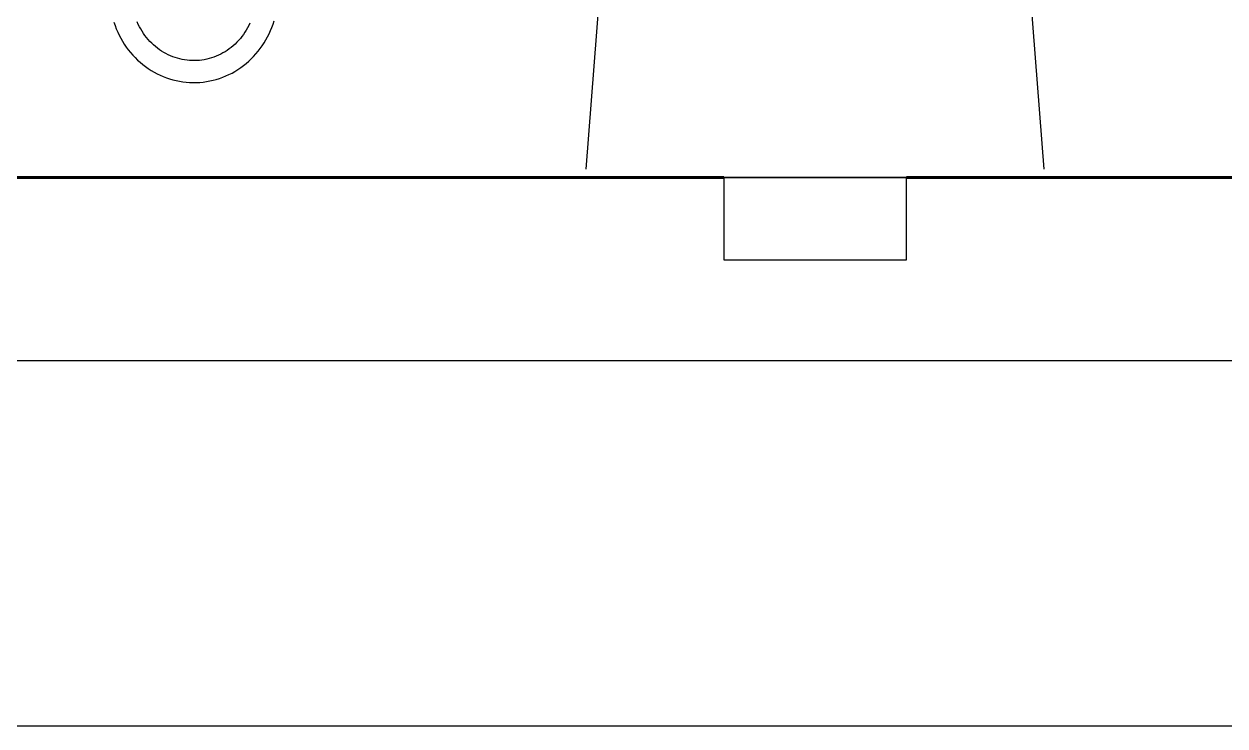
# Model space of a CAD drawing. Header units: metres. Extents: x 15 to 69.3, y -12.4 to 16.4.
# Drawn here: x 27.54 to 28.197, y -0.3 to 0.084 of the extents above; entities that cross this region are included whole.
import ezdxf

# ---------------------------------------------------------------- set-up
doc = ezdxf.new("R2010")
doc.units = ezdxf.units.M
doc.linetypes.add('IMPORT-DASHED2 _4_', pattern=[0.375, 0.25, -0.125])
doc.layers.add('1095_ARQ_BASE_dwg', color=7, linetype='Continuous', lineweight=5, true_color=0x767676)
doc.layers.add('A-FLOR', color=7, linetype='Continuous', lineweight=9, true_color=0x007f00)
for name, color, linetype, lineweight in [('A-ANNO-DIMS', 7, 'Continuous', 5), ('A-ANNO-DIMS-25', 7, 'Continuous', 5), ('A-WALL', 7, 'Continuous', 9), ('KIRYA - PAREDE', 7, 'Continuous', 40), ('KIRYA - PAREDE VISTA', 7, 'Continuous', 15), ('KIRYA - PISO', 7, 'Continuous', 5), ('KIRYA - PROJEÇÃO', 7, 'IMPORT-DASHED2 _4_', 5), ('KIRYA - SQUADRIA', 7, 'Continuous', 5), ('LAYOUT-WC_COZINHA', 7, 'Continuous', 5), ('P-PIPE', 7, 'Continuous', 5), ('P-SANR-FIXT', 7, 'Continuous', 5)]:
    doc.layers.add(name, color=color, linetype=linetype, lineweight=lineweight)
doc.styles.add('Century Gothic_4', font='GOTHIC.TTF', dxfattribs={"height": 0.0375})
doc.dimstyles.new('Setores_1_5_1', dxfattribs={"dimscale": 0.3048, "dimtxt": 0.039156, "dimasz": 0.260417, "dimexe": 0.19685, "dimexo": 0.123031, "dimgap": 0.143537, "dimtad": 1, "dimrnd": 0.01, "dimzin": 0, "dimdsep": 46, "dimtxsty": 'Century Gothic_4', "dimblk1": 'OBLIQUE', "dimblk2": 'OBLIQUE', "dimsah": 1, "dimcen": 0.09, "dimazin": 0, "dimtfac": 1, "dimtdec": 4, "dimtix": 1, "dimtmove": 0, "dimatfit": 3, "dimfxl": 1, "dimtvp": 1, "dimtolj": 1, "dimtzin": 0, "dimarcsym": 2})

# ---------------------------------------------------------------- blocks, each defined once
blk = doc.blocks.new('UT_Bacia com caixa acoplada - UT_Bacia com caixa acoplada-3248018-AA')
at = {"layer": 'P-SANR-FIXT'}
for p, q in [((-12.79045, 0.20658), (-12.80606, 0.00457)), ((-12.55528, 0.00457), (-12.57089, 0.20658))]:
    blk.add_line(p, q, dxfattribs=at)
at = {"layer": 'P-SANR-FIXT', "flags": 128}
blk.add_lwpolyline([(-12.80184, 0), (-12.80174, 0), (-12.80145, 0), (-12.80097, 0), (-12.80029, 0), (-12.79942, 0), (-12.79836, 0), (-12.79712, 0), (-12.79569, 0), (-12.79407, 0), (-12.79227, 0), (-12.7903, 0), (-12.78815, 0), (-12.78582, 0), (-12.78333, 0), (-12.78067, 0), (-12.77786, 0), (-12.77489, 0), (-12.77177, 0), (-12.7685, 0), (-12.76509, 0), (-12.76155, 0), (-12.75787, 0), (-12.75408, 0), (-12.75016, 0), (-12.74614, 0), (-12.74201, 0), (-12.73778, 0), (-12.73346, 0), (-12.72906, 0), (-12.72458, 0), (-12.72003, 0), (-12.71541, 0), (-12.71074, 0), (-12.70603, 0), (-12.70127, 0), (-12.69648, 0), (-12.69166, 0), (-12.68683, 0), (-12.68198, 0), (-12.67714, 0), (-12.6723, 0), (-12.66747, 0), (-12.66266, 0), (-12.65789, 0), (-12.65314, 0), (-12.64845, 0), (-12.6438, 0), (-12.63922, 0), (-12.6347, 0), (-12.63025, 0), (-12.62589, 0), (-12.62161, 0), (-12.61742, 0), (-12.61334, 0), (-12.60937, 0), (-12.60551, 0), (-12.60177, 0), (-12.59815, 0), (-12.59467, 0), (-12.59133, 0), (-12.58813, 0), (-12.58507, 0), (-12.58217, 0), (-12.57943, 0), (-12.57685, 0), (-12.57443, 0), (-12.57219, 0), (-12.57012, 0), (-12.56822, 0), (-12.56651, 0), (-12.56498, 0), (-12.56363, 0), (-12.56247, 0), (-12.5615, 0), (-12.56072, 0), (-12.56013, 0), (-12.55974, 0), (-12.55954, 0), (-12.55951, 0)], dxfattribs=at)
blk = doc.blocks.new('AN_ESG_Anel de vedação para VS - ESG_Anel de vedação para VS-3247885-AA')
at = {"layer": 'P-PIPE', "color": 253, "true_color": 0xa6a6a6}
for p, q in [((-12.68067, 0), (-12.73067, 0)), ((-12.63067, 0), (-12.68067, 0))]:
    blk.add_line(p, q, dxfattribs=at)
at = {"layer": 'P-PIPE'}
for p, q in [((-12.73067, 0), (-12.73067, -0.045)), ((-12.63067, -0.045), (-12.63067, 0)), ((-12.73067, -0.045), (-12.63067, -0.045))]:
    blk.add_line(p, q, dxfattribs=at)
blk = doc.blocks.new('1095_ARQ_BASE_dwg__U14-3610879-AA')
at = {"layer": 'KIRYA - SQUADRIA'}
for p, q in [((-14.45781, 0), (-15.16281, 0)), ((-15.12782, 0), (-15.13282, 0)), ((-15.11782, 0), (-15.10782, 0)), ((-15.22781, 0), (-15.16281, 0)), ((-15.16281, 0), (-15.19781, 0)), ((-15.16281, 0), (-15.15646, 0)), ((-15.15646, 0), (-15.16281, 0)), ((-15.15646, 0), (-15.11782, 0)), ((-15.13282, 0), (-15.15646, 0)), ((-15.10782, 0), (-15.12782, 0))]:
    blk.add_line(p, q, dxfattribs=at)
blk = doc.blocks.new('1095_ARQ_BASE_dwg_A$C0A671FCF-3610871-AA')
at = {"layer": 'LAYOUT-WC_COZINHA'}
for p, q in [((-12.88567, 0), (-12.88067, 0)), ((-12.88567, 0), (-12.87367, 0)), ((-12.88067, 0), (-12.86206, 0)), ((-12.84567, 0), (-12.88067, 0)), ((-12.80192, 0), (-12.87422, 0)), ((-12.85014, 0), (-12.87418, 0)), ((-12.87367, 0), (-12.80184, 0)), ((-12.86206, 0), (-12.71329, 0)), ((-12.71329, 0), (-12.85014, 0)), ((-12.80184, 0), (-12.84567, 0)), ((-12.802, 0), (-12.83134, 0)), ((-12.81063, 0), (-12.83126, 0)), ((-12.71165, 0), (-12.81101, 0)), ((-12.55034, 0), (-12.64969, 0)), ((-12.64805, 0), (-12.49928, 0)), ((-12.51121, 0), (-12.64805, 0)), ((-12.55951, 0), (-12.48767, 0)), ((-12.51567, 0), (-12.55951, 0)), ((-12.48713, 0), (-12.55943, 0)), ((-12.53, 0), (-12.55934, 0)), ((-12.53009, 0), (-12.55071, 0)), ((-12.48067, 0), (-12.51567, 0)), ((-12.48717, 0), (-12.51121, 0)), ((-12.49928, 0), (-12.48067, 0)), ((-12.48767, 0), (-12.47567, 0)), ((-12.48067, 0), (-12.47567, 0)), ((-12.46625, 0), (-12.46125, 0)), ((-12.46625, 0), (-12.46125, 0)), ((-12.47567, 0), (-12.46625, 0)), ((-12.46625, 0), (-12.47567, 0))]:
    blk.add_line(p, q, dxfattribs=at)
at = {"layer": 'LAYOUT-WC_COZINHA', "color": 253, "true_color": 0xa6a6a6}
for p, q in [((-12.79134, 0), (-12.802, 0)), ((-12.79422, 0), (-12.80192, 0)), ((-12.80184, 0), (-12.73067, 0)), ((-12.73067, 0), (-12.80184, 0)), ((-12.77133, 0), (-12.77207, 0)), ((-12.77133, 0), (-12.77207, 0)), ((-12.76905, 0), (-12.77133, 0)), ((-12.76905, 0), (-12.77133, 0)), ((-12.76583, 0), (-12.76905, 0)), ((-12.76583, 0), (-12.76905, 0)), ((-12.76178, 0), (-12.76583, 0)), ((-12.76178, 0), (-12.76583, 0)), ((-12.75773, 0), (-12.76178, 0)), ((-12.75773, 0), (-12.76178, 0)), ((-12.75604, 0), (-12.75773, 0)), ((-12.7545, 0), (-12.75773, 0)), ((-12.7545, 0), (-12.75604, 0)), ((-12.75222, 0), (-12.7545, 0)), ((-12.75222, 0), (-12.7545, 0)), ((-12.75185, 0), (-12.75222, 0)), ((-12.75185, 0), (-12.75222, 0)), ((-12.75149, 0), (-12.75167, 0)), ((-12.75149, 0), (-12.75167, 0)), ((-12.74421, 0), (-12.75149, 0)), ((-12.74466, 0), (-12.75149, 0)), ((-12.68817, 0), (-12.74466, 0)), ((-12.74421, 0), (-12.72887, 0)), ((-12.72525, 0), (-12.73678, 0)), ((-12.68817, 0), (-12.67317, 0)), ((-12.61668, 0), (-12.67317, 0)), ((-12.62456, 0), (-12.63609, 0)), ((-12.63248, 0), (-12.61713, 0)), ((-12.63067, 0), (-12.55951, 0)), ((-12.55951, 0), (-12.63067, 0)), ((-12.60986, 0), (-12.61713, 0)), ((-12.60986, 0), (-12.61668, 0)), ((-12.60986, 0), (-12.60967, 0)), ((-12.60986, 0), (-12.60967, 0)), ((-12.6095, 0), (-12.60913, 0)), ((-12.6095, 0), (-12.60913, 0)), ((-12.60913, 0), (-12.60685, 0)), ((-12.60913, 0), (-12.60685, 0)), ((-12.60685, 0), (-12.60362, 0)), ((-12.60685, 0), (-12.60362, 0)), ((-12.60362, 0), (-12.59957, 0)), ((-12.60362, 0), (-12.59957, 0)), ((-12.59957, 0), (-12.59552, 0)), ((-12.59957, 0), (-12.59552, 0)), ((-12.59552, 0), (-12.59229, 0)), ((-12.59552, 0), (-12.59229, 0)), ((-12.59229, 0), (-12.59001, 0)), ((-12.59229, 0), (-12.59001, 0)), ((-12.59001, 0), (-12.58928, 0)), ((-12.59001, 0), (-12.58928, 0)), ((-12.55934, 0), (-12.57, 0)), ((-12.55943, 0), (-12.56713, 0)), ((-12.73067, 0), (-12.79422, 0)), ((-12.79134, 0), (-12.73067, 0)), ((-12.56713, 0), (-12.63067, 0)), ((-12.63067, 0), (-12.57, 0))]:
    blk.add_line(p, q, dxfattribs=at)
at = {"layer": 'LAYOUT-WC_COZINHA', "flags": 128}
for points in [[(-12.64805, 0), (-12.67317, 0), (-12.68817, 0), (-12.71329, 0)], [(-12.71329, 0), (-12.68817, 0), (-12.67317, 0), (-12.64805, 0)], [(-12.64805, 0), (-12.67317, 0), (-12.68817, 0), (-12.71329, 0)]]:
    blk.add_lwpolyline(points, dxfattribs=at)
at = {"layer": 'LAYOUT-WC_COZINHA', "color": 253, "true_color": 0xa6a6a6, "flags": 128}
for points in [[(-12.73678, 0), (-12.72796, 0), (-12.71645, 0)], [(-12.6449, 0), (-12.63338, 0), (-12.62456, 0)]]:
    blk.add_lwpolyline(points, dxfattribs=at)
blk = doc.blocks.new('1095_ARQ_BASE_dwg_A$C331B23C5-3610872-AA')
at = {"layer": 'LAYOUT-WC_COZINHA'}
for p, q in [((-13.18343, 0), (-13.23333, 0)), ((-13.14251, 0), (-13.15353, 0)), ((-13.14251, 0), (-13.15346, 0)), ((-13.11152, 0), (-13.14251, 0)), ((-13.11152, 0), (-13.14251, 0)), ((-13.06195, 0), (-13.11152, 0)), ((-13.06195, 0), (-13.11152, 0)), ((-13.04828, 0), (-13.10678, 0)), ((-13.0572, 0), (-13.09978, 0)), ((-13.0572, 0), (-13.09978, 0)), ((-12.90579, 0), (-12.95536, 0)), ((-12.90579, 0), (-12.95536, 0)), ((-12.87158, 0), (-12.90579, 0)), ((-12.8748, 0), (-12.90579, 0)), ((-12.86318, 0), (-12.8748, 0)), ((-12.86279, 0), (-12.87158, 0)), ((-13.27781, 0), (-12.77781, 0)), ((-12.77781, 0), (-13.27781, 0))]:
    blk.add_line(p, q, dxfattribs=at)
at = {"layer": 'LAYOUT-WC_COZINHA', "flags": 128}
for points in [[(-13.20913, 0), (-13.10519, 0), (-13.10407, 0), (-13.20554, 0)], [(-13.06195, 0), (-13.00866, 0), (-12.95536, 0)], [(-12.95536, 0), (-13.00866, 0), (-13.06195, 0)]]:
    blk.add_lwpolyline(points, dxfattribs=at)
blk = doc.blocks.new('1095_ARQ_BASE_dwg-3608001-AA')
at = {"layer": 'KIRYA - PAREDE'}
for p, q in [((-13.27781, 0), (-12.80184, 0)), ((-12.55951, 0), (-12.07781, 0)), ((-11.92781, 0), (-12.55951, 0))]:
    blk.add_line(p, q, dxfattribs=at)
at = {"layer": 'KIRYA - PAREDE', "color": 253, "true_color": 0xa6a6a6}
for p, q in [((-12.80184, 0), (-12.73067, 0)), ((-12.73067, 0), (-12.80184, 0)), ((-12.63067, 0), (-12.55951, 0)), ((-12.55951, 0), (-12.63067, 0))]:
    blk.add_line(p, q, dxfattribs=at)
at = {"layer": 'KIRYA - PAREDE', "flags": 128}
blk.add_lwpolyline([(-12.80184, 0), (-13.27781, 0), (-14.31471, 0)], dxfattribs=at)
at = {"layer": 'KIRYA - PAREDE VISTA'}
for p, q in [((-12.37781, 0), (-13.17781, 0)), ((-12.83245, 0), (-13.00152, 0)), ((-12.66338, 0), (-13.00152, 0)), ((-12.83245, 0), (-13.00152, 0)), ((-12.66338, 0), (-13.00152, 0)), ((-12.66338, 0), (-12.83245, 0)), ((-12.66338, 0), (-12.83245, 0)), ((-13.19389, 0), (-12.49389, 0)), ((-12.49389, 0), (-13.19389, 0)), ((-13.09389, 0), (-12.59389, 0)), ((-12.59389, 0), (-13.09389, 0))]:
    blk.add_line(p, q, dxfattribs=at)
at = {"layer": 'KIRYA - PISO'}
for p, q in [((-11.81789, 0), (-15.98668, 0)), ((-11.81756, 0), (-15.98646, 0)), ((-11.81764, 0), (-15.98641, 0)), ((-11.8178, 0), (-15.5673, 0)), ((-11.8178, 0), (-13.5673, 0)), ((-12.79094, 0), (-11.81808, 0)), ((-11.81796, 0), (-15.98629, 0)), ((-11.81796, 0), (-15.98629, 0)), ((-11.81796, 0), (-15.98629, 0)), ((-11.81796, 0), (-15.98629, 0))]:
    blk.add_line(p, q, dxfattribs=at)
at = {"layer": 'KIRYA - PISO', "flags": 128}
blk.add_lwpolyline([(-11.81796, 0), (-15.81001, 0), (-15.98629, 0)], dxfattribs=at)
at = {"layer": 'KIRYA - PROJEÇÃO'}
blk.add_line((-11.81796, 0), (-13.86098, 0), dxfattribs=at)
for name, p in [('1095_ARQ_BASE_dwg_A$C331B23C5-3610872-AA', (0, 0)), ('1095_ARQ_BASE_dwg__U14-3610879-AA', (2.05, 0)), ('1095_ARQ_BASE_dwg_A$C0A671FCF-3610871-AA', (0, 0))]:
    blk.add_blockref(name, p)
blk = doc.blocks.new('UT_Ducha higiênica - UT_Ducha higiênica-3615605-AA')
at = {"layer": 'P-SANR-FIXT', "flags": 128}
for points in [[(-13.06436, 0.08498), (-13.06376, 0.08318), (-13.06308, 0.0814), (-13.06234, 0.07966), (-13.06153, 0.07794), (-13.06065, 0.07626), (-13.05972, 0.07461), (-13.05871, 0.07301), (-13.05765, 0.07145), (-13.05653, 0.06993), (-13.05535, 0.06846), (-13.05412, 0.06704), (-13.05283, 0.06567), (-13.05148, 0.06435), (-13.05009, 0.0631), (-13.04865, 0.0619), (-13.04717, 0.06076), (-13.04564, 0.05968), (-13.04407, 0.05867), (-13.04246, 0.05772), (-13.04082, 0.05685), (-13.03914, 0.05604), (-13.03744, 0.0553), (-13.0357, 0.05463), (-13.03394, 0.05404), (-13.03216, 0.05352), (-13.03036, 0.05307), (-13.02854, 0.05271), (-13.02671, 0.05241), (-13.02487, 0.0522), (-13.02302, 0.05206), (-13.02117, 0.052), (-13.01932, 0.05202), (-13.01747, 0.05211), (-13.01563, 0.05229), (-13.01379, 0.05254), (-13.01197, 0.05287), (-13.01016, 0.05327), (-13.00837, 0.05375), (-13.00659, 0.0543), (-13.00484, 0.05493), (-13.00312, 0.05563), (-13.00143, 0.0564), (-12.99977, 0.05724), (-12.99814, 0.05815), (-12.99655, 0.05913), (-12.995, 0.06017), (-12.99349, 0.06127), (-12.99203, 0.06244), (-12.99061, 0.06367), (-12.98924, 0.06495), (-12.98792, 0.06629), (-12.98666, 0.06769), (-12.98545, 0.06913), (-12.98429, 0.07062), (-12.9832, 0.07216), (-12.98216, 0.07374), (-12.98119, 0.07537), (-12.98028, 0.07703), (-12.97944, 0.07872), (-12.97866, 0.08046), (-12.97795, 0.08222), (-12.9773, 0.08401), (-12.97673, 0.08582)], [(-12.98996, 0.08456), (-12.99057, 0.08327), (-12.99123, 0.082), (-12.99193, 0.08077), (-12.99269, 0.07956), (-12.99348, 0.07839), (-12.99432, 0.07725), (-12.99521, 0.07615), (-12.99613, 0.07509), (-12.99709, 0.07407), (-12.99809, 0.07309), (-12.99912, 0.07216), (-13.00019, 0.07127), (-13.00129, 0.07043), (-13.00242, 0.06963), (-13.00357, 0.06889), (-13.00476, 0.06819), (-13.00596, 0.06754), (-13.0072, 0.06695), (-13.00845, 0.06641), (-13.00972, 0.06592), (-13.011, 0.06549), (-13.01231, 0.06511), (-13.01362, 0.06478), (-13.01494, 0.06451), (-13.01628, 0.0643), (-13.01762, 0.06414), (-13.01896, 0.06404), (-13.02031, 0.064), (-13.02166, 0.06401), (-13.023, 0.06408), (-13.02435, 0.06421), (-13.02568, 0.06439), (-13.02701, 0.06463), (-13.02833, 0.06492), (-13.02964, 0.06527), (-13.03094, 0.06568), (-13.03222, 0.06614), (-13.03348, 0.06665), (-13.03472, 0.06722), (-13.03594, 0.06783), (-13.03714, 0.0685), (-13.03831, 0.06922), (-13.03945, 0.06999), (-13.04057, 0.07081), (-13.04165, 0.07167), (-13.04271, 0.07258), (-13.04372, 0.07354), (-13.0447, 0.07453), (-13.04565, 0.07557), (-13.04655, 0.07665), (-13.04741, 0.07777), (-13.04823, 0.07892), (-13.04901, 0.08011), (-13.04974, 0.08133), (-13.05043, 0.08258), (-13.05106, 0.08386), (-13.05165, 0.08517)]]:
    blk.add_lwpolyline(points, dxfattribs=at)
blk = doc.blocks.new('DIMBLOCK27-AA')
at = {"layer": 'A-ANNO-DIMS-25', "lineweight": 25}
for p, q in [((28.27531, 1.8), (28.23563, 1.83969)), ((28.27531, 1.8), (28.315, 1.76031)), ((28.27531, 0), (28.23563, 0.03969)), ((28.27531, 0), (28.315, -0.03969))]:
    blk.add_line(p, q, dxfattribs=at)
at = {"layer": 'A-ANNO-DIMS-25'}
for p, q in [((28.27531, 1.8), (27.30197, 1.8)), ((28.27531, 1.8), (28.27531, 0)), ((28.27531, 1.8), (28.33531, 1.8)), ((28.27531, 0), (28.21531, 0)), ((28.27531, 0), (28.29394, 0))]:
    blk.add_line(p, q, dxfattribs=at)
at = {"layer": 'A-ANNO-DIMS-25', "color": 0, "insert": (28.1835, 0.81734), "char_height": 0.0375, "width": 0.198392, "attachment_point": 1, "rotation": 90, "line_spacing_factor": 0.984502, "style": 'Century Gothic_4'}
blk.add_mtext('1,80 m', dxfattribs=at)
blk = doc.blocks.new('_Oblique')
at = {"color": 0, "linetype": 'ByBlock', "lineweight": -2}
blk.add_line((-0.5, -0.5), (0.5, 0.5), dxfattribs=at)

msp = doc.modelspace()

# ---------------------------------------------------------------- linework, layer by layer
at = {"layer": 'A-FLOR', "color": 9, "true_color": 0xaad4aa}
for p, q in [((28.57534, 0), (25.22534, 0)), ((25.07534, -0.1), (28.72534, -0.1))]:
    msp.add_line(p, q, dxfattribs=at)
at = {"layer": 'A-WALL', "color": 253, "true_color": 0xaaaaaa}
msp.add_line((24.92534, -0.3), (28.72534, -0.3), dxfattribs=at)

# ---------------------------------------------------------------- block references
at = {"layer": '1095_ARQ_BASE_dwg', "color": 7}
msp.add_blockref('1095_ARQ_BASE_dwg-3608001-AA', (40.65314, 0), dxfattribs=at)
at = {"layer": 'P-PIPE', "color": 253, "true_color": 0xa6a6a6}
msp.add_blockref('AN_ESG_Anel de vedação para VS - ESG_Anel de vedação para VS-3247885-AA', (40.65314, 0), dxfattribs=at)
at = {"layer": 'P-SANR-FIXT', "color": 254, "true_color": 0xdfdfdf}
msp.add_blockref('UT_Ducha higiênica - UT_Ducha higiênica-3615605-AA', (40.65314, 0), dxfattribs=at)
at = {"layer": 'P-SANR-FIXT'}
msp.add_blockref('UT_Bacia com caixa acoplada - UT_Bacia com caixa acoplada-3248018-AA', (40.65314, 0), dxfattribs=at)

# ---------------------------------------------------------------- dimensions: what is measured, and where the dimension line sits
at = {"layer": 'A-ANNO-DIMS'}
dim = msp.add_linear_dim(base=(28.27531, 0), p1=(27.26447, 1.8), p2=(28.33144, 0), angle=90, dimstyle='Setores_1_5_1', override={"dimpost": '<>', "dimfxl": 2.092467}, dxfattribs=at)
dim.commit()
dim.dimension.update_dxf_attribs({"geometry": 'DIMBLOCK27-AA', "text_midpoint": (28.21187, 0.9)})

doc.saveas('drawing.dxf')
